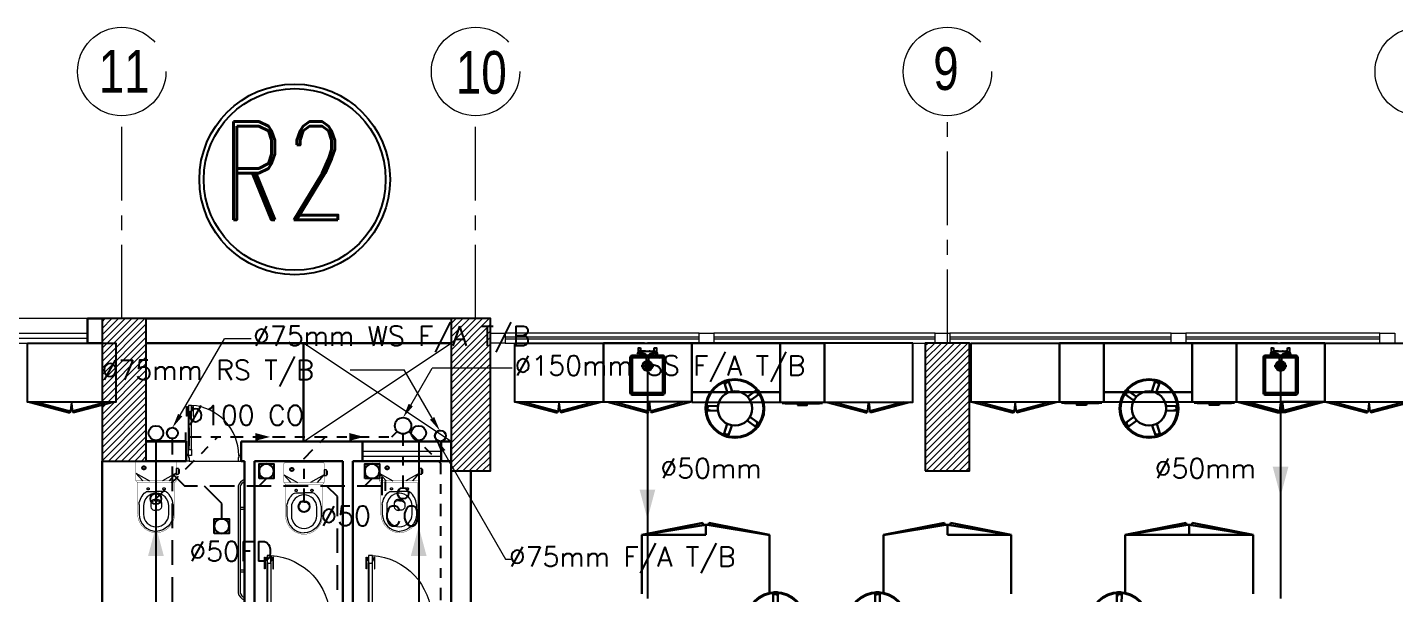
# Model space of a CAD drawing. Extents: x 787 to 1019, y 199 to 803.
# Drawn here: x 863.07 to 876.98, y 761.74 to 767.5 of the extents above; entities that cross this region are included whole.
import ezdxf

# ---------------------------------------------------------------- set-up
doc = ezdxf.new("R2010")
doc.units = 0
doc.header["$MEASUREMENT"] = 0
for name, pattern in [('ACAD_ISO02W100', [15, 12, -3]), ('CENTERX2', [4, 2.5, -0.5, 0.5, -0.5]), ('DASHDOT', [25.4, 12.7, -6.35, 0, -6.35]), ('DASHED', [19.05, 12.7, -6.35]), ('DASHED2', [0.375, 0.25, -0.125])]:
    doc.linetypes.add(name, pattern=pattern)
doc.layers.get('0').update_dxf_attribs({"color": 252, "linetype": 'CONTINUOUS', "lineweight": 30})
for name, color, linetype in [('-FUR', 252, 'CONTINUOUS'), ('LAB-DR', 2, 'CONTINUOUS'), ('P-SOIL', 6, 'DASHDOT'), ('P-WASTE', 180, 'DASHED2'), ('PLUM', 2, 'CONTINUOUS'), ('SAN', 252, 'CONTINUOUS')]:
    doc.layers.add(name, color=color, linetype=linetype)
for name, color, linetype, lineweight in [('axis', 252, 'CENTERX2', 5), ('Column', 252, 'CONTINUOUS', 25), ('DOOR', 252, 'CONTINUOUS', 9), ('elev', 252, 'CONTINUOUS', 9), ('Elevation', 252, 'CONTINUOUS', 18), ('Furn', 252, 'CONTINUOUS', 9), ('hatch', 252, 'CONTINUOUS', 9), ('LIGHT 2', 252, 'CONTINUOUS', 9), ('P-LINE', 5, 'CONTINUOUS', 20), ('P-TEXT', 1, 'CONTINUOUS', 25), ('txt in circle', 252, 'CONTINUOUS', 13), ('Wall', 252, 'CONTINUOUS', 30), ('WINDOW', 252, 'CONTINUOUS', 5)]:
    doc.layers.add(name, color=color, linetype=linetype, lineweight=lineweight)
doc.styles.add('ROM', font='romans.shx', dxfattribs={"height": 3})
doc.styles.add('ROMANC', font='romand.shx')
doc.styles.add('SOSA2', font='SOSA.shx', dxfattribs={"width": 0.8})
pattern_1 = [(45, (1086.388893, 427.165018), (-0.0336759605, 0.0336759605), [])]

# ---------------------------------------------------------------- blocks, each defined once
blk = doc.blocks.new('A$C5C187BFD')
at = {"layer": 'Furn'}
for points in [[(0.0335, 0.1794), (0.0584, 0.1794), (0.0584, 0.1897), (0.0335, 0.1897)], [(0.0384, 0.1897), (0.0541, 0.1897), (0.0541, 0.1934), (0.0384, 0.1934)]]:
    blk.add_lwpolyline(points, close=True, dxfattribs=at)
at = {"layer": 'Furn', "const_width": 0.0014}
for points in [[(0.0978, 0.09), (0.0978, 0.1719), (0.0887, 0.1794), (0.0074, 0.1794, 0.463455), (0.0007, 0.1715), (0.0007, 0.09)], [(0.0978, 0.1719), (0.2367, 0.1719, -0.40227), (0.3187, 0.09)], [(0.0978, 0.09), (0.0978, 0.0082), (0.0887, 0.0007), (0.0074, 0.0007, -0.463455), (0.0007, 0.0086), (0.0007, 0.09)], [(0.0978, 0.0082), (0.2367, 0.0082, 0.40227), (0.3187, 0.09)]]:
    blk.add_lwpolyline(points, format="xyb", dxfattribs=at)
at = {"layer": 'Furn'}
for points in [[(0.0887, 0.1491), (0.0547, 0.1794), (0.0887, 0.1188)], [(0.0887, 0.031), (0.0547, 0.0007), (0.0887, 0.0613)], [(0.1962, 0.1139), (0.1962, 0.114)], [(0.1962, 0.0662), (0.1962, 0.0661)]]:
    blk.add_lwpolyline(points, dxfattribs=at)
at = {"layer": 'Furn', "const_width": 0.0014}
for points in [[(0.0887, 0.1794), (0.0887, 0.09)], [(0.0887, 0.0007), (0.0887, 0.09)]]:
    blk.add_lwpolyline(points, dxfattribs=at)
at = {"layer": 'Furn'}
for points in [[(0.1933, 0.1658, 0.198896), (0.1382, 0.1363, 0.197766), (0.1352, 0.1272), (0.1352, 0.09)], [(0.1933, 0.1658), (0.2366, 0.1658, -0.402045), (0.3125, 0.0899)], [(0.1933, 0.0143, -0.198896), (0.1382, 0.0438, -0.197766), (0.1352, 0.0529), (0.1352, 0.09)], [(0.1717, 0.09), (0.1717, 0.0991, -0.300542), (0.1858, 0.1136), (0.2044, 0.1136, -0.297055), (0.2185, 0.1002), (0.2185, 0.09)], [(0.1717, 0.09), (0.1717, 0.081, 0.300542), (0.1858, 0.0665), (0.2044, 0.0665, 0.297055), (0.2185, 0.0798), (0.2185, 0.09)], [(0.1769, 0.09), (0.1769, 0.0987, -0.279178), (0.1895, 0.1136, -1.386683)], [(0.1769, 0.09), (0.1769, 0.0813, 0.279178), (0.1895, 0.0665, 1.386683)], [(0.1933, 0.0143), (0.2366, 0.0143, 0.402045), (0.3125, 0.0902)]]:
    blk.add_lwpolyline(points, format="xyb", dxfattribs=at)
blk.add_lwpolyline([(0.2, 0.0338), (0.2362, 0.0338, 1), (0.2362, 0.1462), (0.2, 0.1462, 1)], format="xyb", close=True, dxfattribs=at)
at = {"layer": 'Furn', "linetype": 'DASHED2'}
for centre, radius in [((0.1241, 0.1251), 0.00494), ((0.0312, 0.0358), 0.00853), ((0.0312, 0.0358), 0.00538), ((0.1241, 0.055), 0.00494)]:
    blk.add_circle(centre, radius, dxfattribs=at)
blk = doc.blocks.new('d5')
at = {"layer": 'DOOR', "color": 252}
for p, q in [((94.413, -72.622), (94.413, -72.062)), ((94.417, -72.062), (94.417, -72.622)), ((94.454, -72.062), (94.454, -72.622)), ((94.458, -72.622), (94.458, -72.062)), ((94.449, -72.786), (93.738, -72.786))]:
    blk.add_line(p, q, dxfattribs=at)
for points in [[(94.391, -72.133), (94.384, -72.133), (94.384, -71.995), (94.391, -71.995)], [(94.4, -72.009), (94.395, -72.009), (94.395, -72.025), (94.4, -72.025)], [(94.454, -72.057), (94.454, -72.066), (94.417, -72.066), (94.417, -72.057), (94.414, -72.057), (94.414, -71.977), (94.414, -71.977), (94.458, -71.977), (94.458, -72.057)], [(94.471, -72.009), (94.476, -72.009), (94.476, -72.025), (94.471, -72.025)], [(94.481, -72.133), (94.487, -72.133), (94.487, -71.995), (94.481, -71.995)], [(94.454, -72.626), (94.454, -72.617), (94.417, -72.617), (94.417, -72.626), (94.414, -72.626), (94.414, -72.706), (94.414, -72.706), (94.458, -72.706), (94.458, -72.626)], [(93.694, -72.786), (93.694, -72.706), (93.729, -72.706), (93.729, -72.736), (93.738, -72.736), (93.738, -72.786)], [(94.494, -72.786), (94.494, -72.706), (94.458, -72.706), (94.458, -72.736), (94.449, -72.736), (94.449, -72.786)]]:
    blk.add_lwpolyline(points, close=True, dxfattribs=at)
for points in [[(94.391, -72.01, -1), (94.395, -72.01), (94.395, -72.01), (94.395, -72.025), (94.395, -72.025, -1), (94.391, -72.025), (94.391, -72.025)], [(94.481, -72.01, 1), (94.476, -72.01), (94.476, -72.01), (94.476, -72.025), (94.476, -72.025, 1), (94.481, -72.025), (94.481, -72.025)], [(94.417, -72.066), (94.417, -72.066, -1), (94.417, -72.058)], [(94.454, -72.066), (94.454, -72.066, 1), (94.454, -72.058)], [(94.417, -72.618), (94.417, -72.618, 1), (94.417, -72.626)], [(94.454, -72.618), (94.454, -72.618, -1), (94.454, -72.626)]]:
    blk.add_lwpolyline(points, format="xyb", close=True, dxfattribs=at)
for points in [[(94.405, -72.031), (94.4, -72.031), (94.4, -72.004), (94.405, -72.004)], [(94.414, -72.039), (94.405, -72.039), (94.405, -71.995), (94.414, -71.995)], [(94.458, -72.039), (94.467, -72.039), (94.467, -71.995), (94.458, -71.995)], [(94.467, -72.031), (94.471, -72.031), (94.471, -72.004), (94.467, -72.004)]]:
    blk.add_lwpolyline(points, dxfattribs=at)
blk.add_circle((94.467, -72.697), 0.00889, dxfattribs=at)
blk.add_arc((94.459, -72.706), 0.73, 93.6023, 180, dxfattribs=at)
blk = doc.blocks.new('ggggg')
at = {"color": 251}
for p, q in [((799.72, 183.152), (799.685, 183.26)), ((799.717, 183.284), (799.691, 183.275)), ((799.765, 183.167), (799.73, 183.277)), ((799.923, 183.118), (800.014, 183.185)), ((799.951, 183.08), (800.045, 183.147)), ((800.047, 183.161), (800.031, 183.184)), ((799.499, 183.008), (799.499, 182.98)), ((799.624, 183.017), (799.509, 183.018)), ((799.625, 182.97), (799.512, 182.969)), ((799.724, 182.837), (799.688, 182.727)), ((799.769, 182.823), (799.734, 182.715)), ((799.926, 182.876), (800.019, 182.808)), ((799.953, 182.914), (800.045, 182.848)), ((800.033, 182.81), (800.049, 182.832)), ((799.694, 182.715), (799.72, 182.706))]:
    blk.add_line(p, q, dxfattribs=at)
at = {"color": 252, "ltscale": 0.05}
for radius in [0.299, 0.29]:
    blk.add_circle((799.798, 182.995), radius, dxfattribs=at)
blk.add_circle((799.798, 182.995), 0.175)
at = {"color": 251}
for centre, radius, start, end in [((799.697, 183.263), 0.0131, 118.2796, 196.346), ((799.717, 183.236), 0.025, 6.8248, 175.0651), ((799.72, 183.274), 0.01, 18.2089, 108.2089), ((800.001, 183.147), 0.025, 294.8248, 103.0651), ((800.022, 183.174), 0.0131, 46.2796, 124.346), ((800.039, 183.155), 0.01, 306.2089, 36.2089), ((799.509, 183.008), 0.01, 90.2089, 180.2089), ((799.512, 182.982), 0.0131, 190.2796, 268.346), ((799.544, 182.992), 0.025, 78.8248, 247.0651), ((800.005, 182.849), 0.025, 222.8248, 31.0651), ((800.025, 182.816), 0.01, 234.2089, 324.2089), ((800.037, 182.838), 0.0131, 334.2796, 52.346), ((799.697, 182.724), 0.01, 162.2089, 252.2089), ((799.722, 182.753), 0.025, 150.8248, 319.0651), ((799.722, 182.719), 0.0131, 262.2796, 340.346)]:
    blk.add_arc(centre, radius, start, end, dxfattribs=at)
blk = doc.blocks.new('5')
at = {"layer": '-FUR', "linetype": 'ACAD_ISO02W100'}
for p, q in [((41999.789, -66320.448), (42000.689, -66320.448)), ((41999.809, -66321.048), (42000.222, -66321.159)), ((41999.886, -66321.048), (42000.227, -66321.139)), ((42000.591, -66321.048), (42000.25, -66321.139)), ((42000.669, -66321.048), (42000.255, -66321.159)), ((42000.227, -66321.139), (42000.222, -66321.159)), ((42000.25, -66321.139), (42000.255, -66321.159))]:
    blk.add_line(p, q, dxfattribs=at)
at = {"layer": '-FUR'}
blk.add_lwpolyline([(41999.789, -66320.448), (42000.689, -66320.448), (42000.689, -66321.048), (41999.789, -66321.048)], close=True, dxfattribs=at)
at = {"layer": '-FUR', "linetype": 'ACAD_ISO02W100'}
for centre, start, end in [((42001.754, -66321.281), 171.2611, 174.7069), ((41998.723, -66321.281), 5.2931, 8.7389)]:
    blk.add_arc(centre, 1.533, start, end, dxfattribs=at)
blk = doc.blocks.new('3')
at = {"layer": '-FUR', "color": 252, "linetype": 'ACAD_ISO02W100'}
blk.add_line((41990.019, -66320.48), (41990.469, -66320.48), dxfattribs=at)
at = {"layer": '-FUR', "color": 252}
for p, q in [((41990.039, -66321.09), (41990.449, -66321.09)), ((41990.069, -66321.095), (41990.419, -66321.095))]:
    blk.add_line(p, q, dxfattribs=at)
for points in [[(41990.019, -66321.08), (41990.469, -66321.08), (41990.469, -66320.48), (41990.019, -66320.48)], [(41990.194, -66321.11), (41990.294, -66321.11), (41990.294, -66321.1), (41990.194, -66321.1)]]:
    blk.add_lwpolyline(points, close=True, dxfattribs=at)
blk = doc.blocks.new('ba7es')
at = {"layer": '-FUR', "linetype": 'ACAD_ISO02W100'}
blk.add_line((1323.89, 576.658), (1322.99, 576.658), dxfattribs=at)
for p, q in [((1323.89, 577.258), (1322.99, 577.258)), ((1322.99, 577.258), (1322.99, 576.658)), ((1323.89, 576.658), (1323.89, 577.258)), ((1322.99, 576.658), (1322.99, 576.758)), ((1322.99, 576.758), (1323.89, 576.758))]:
    blk.add_line(p, q)
blk = doc.blocks.new('YY5Y5')
at = {"layer": 'SAN', "color": 252}
for p, q in [((433.8, 542), (433.8, 538.6)), ((435.7, 542.4), (434.2, 542.4)), ((435.7, 540.6), (435.7, 542.4)), ((447.2, 542.4), (447.2, 540.6)), ((448.7, 542.4), (447.2, 542.4)), ((449.1, 538.6), (449.1, 542)), ((434.2, 537.6), (433.7, 538)), ((434.2, 536.1), (433.7, 535.7)), ((435.6, 537.6), (436, 538)), ((435.6, 536.1), (436, 535.7)), ((446.2, 539.6), (436.7, 539.6)), ((436.7, 537.6), (438.2, 537.6)), ((440.5, 535.4), (440.5, 528.7)), ((442.4, 528.7), (442.4, 535.4)), ((443, 539.6), (446.2, 539.6)), ((444.7, 537.6), (446.2, 537.6)), ((447.3, 537.6), (446.9, 538)), ((447.3, 536.1), (446.9, 535.7)), ((448.7, 537.6), (449.2, 538)), ((448.7, 536.1), (449.2, 535.7)), ((440.9, 528.4), (442, 528.4))]:
    blk.add_line(p, q, dxfattribs=at)
at = {"layer": 'SAN', "color": 252, "linetype": 'Continuous'}
blk.add_line((439.2, 539.6), (439.9, 539.6), dxfattribs=at)
at = {"layer": 'SAN', "color": 252, "linetype": 'DASHED'}
for points in [[(441.4, 532.4), (441.4, 521.6)], [(436.1, 527), (446.8, 527)]]:
    blk.add_lwpolyline(points, dxfattribs=at)
at = {"layer": 'SAN', "color": 252}
for centre, radius in [((434.9, 536.9), 2), ((434.9, 536.9), 1), ((434.9, 536.9), 0.8), ((448, 536.9), 2), ((448, 536.9), 1), ((448, 536.9), 0.8)]:
    blk.add_circle(centre, radius, dxfattribs=at)
for centre, radius, start, end in [((434.2, 542), 0.375, 90, 180), ((436.7, 540.6), 1, 180, 270), ((446.2, 540.6), 1, 270, 0), ((448.7, 542), 0.375, 0, 90), ((438.2, 535.4), 2.25, 0, 90), ((441.4, 527), 2.86, 109.4319, 70.5681), ((441.4, 527), 2.08, 117.2765, 62.7235), ((444.7, 535.4), 2.25, 90, 180), ((440.9, 528.7), 0.375, 180, 270), ((442, 528.7), 0.375, 270, 360)]:
    blk.add_arc(centre, radius, start, end, dxfattribs=at)
blk = doc.blocks.new('fd')
at = {"layer": '-FUR'}
for p, q in [((1322.478, 577.206), (1322.06, 577.206)), ((1322.478, 577.206), (1322.96, 577.206)), ((1322.06, 576.606), (1322.51, 576.606)), ((1322.96, 576.606), (1322.51, 576.606))]:
    blk.add_line(p, q, dxfattribs=at)
at = {"layer": '-FUR', "linetype": 'ACAD_ISO02W100'}
for p, q in [((1322.06, 577.206), (1322.51, 577.206)), ((1322.96, 577.206), (1322.51, 577.206)), ((1322.1, 576.606), (1322.513, 576.495)), ((1322.177, 576.606), (1322.518, 576.514)), ((1322.882, 576.606), (1322.541, 576.514)), ((1322.96, 576.606), (1322.546, 576.495)), ((1322.518, 576.514), (1322.513, 576.495)), ((1322.541, 576.514), (1322.546, 576.495))]:
    blk.add_line(p, q, dxfattribs=at)
for centre, start, end in [((1324.045, 576.373), 171.2611, 174.7069), ((1321.014, 576.373), 5.2931, 8.7389)]:
    blk.add_arc(centre, 1.533, start, end, dxfattribs=at)
for p, q in [((1322.06, 577.206), (1322.06, 576.606)), ((1322.96, 577.206), (1322.96, 576.606))]:
    blk.add_line(p, q)
blk.add_lwpolyline([(1322.664, 576.679), (1322.354, 576.679, -0.414214), (1322.334, 576.699), (1322.334, 577.059, -0.414214), (1322.354, 577.079), (1322.664, 577.079, -0.414214), (1322.684, 577.059), (1322.684, 576.699, -0.414214)], format="xyb", close=True)
blk.add_lwpolyline([(1322.664, 576.679), (1322.354, 576.679, -0.414214), (1322.334, 576.699), (1322.334, 577.059, -0.414214), (1322.354, 577.079), (1322.664, 577.079, -0.414214), (1322.684, 577.059), (1322.684, 576.699, -0.414214)], format="xyb", close=True)
blk.add_lwpolyline([(1322.664, 576.699), (1322.354, 576.699), (1322.354, 577.059), (1322.664, 577.059)], close=True)
at = {"extrusion": (0, 0, -1), "xscale": 0.0121000000000322, "yscale": 0.0121000000000322, "zscale": -0.0121}
blk.add_blockref('YY5Y5', (-1327.85, 570.595), dxfattribs=at)
blk = doc.blocks.new('juy')
blk.add_line((1322.96, 577.206), (1322.96, 576.606))
blk.add_blockref('fd', (0, 0))
blk = doc.blocks.new('FD1')
at = {"layer": 'PLUM', "color": 1}
blk.add_lwpolyline([(-100, 100), (-100, -100), (100, -100), (100, 100)], close=True, dxfattribs=at)
blk.add_circle((0, 0), 100, dxfattribs=at)
blk = doc.blocks.new('A$C558C4227')
at = {"layer": 'PLUM'}
for p, q in [((0.092, 0), (-0.092, 0)), ((0.046, -0.033), (-0.046, -0.033))]:
    blk.add_line(p, q, dxfattribs=at)

msp = doc.modelspace()

# ---------------------------------------------------------------- hatches: boundary and pattern name
at = {"layer": 'hatch'}
h = msp.add_hatch(dxfattribs=at)
h.set_pattern_fill('ANSI31', color=252, scale=0.015, style=0)
h.set_pattern_definition(pattern_1)
h.paths.add_polyline_path([(863.832, 763.087), (864.282, 763.087), (864.282, 764.537), (863.832, 764.537)])
h = msp.add_hatch(dxfattribs=at)
h.set_pattern_fill('ANSI31', color=252, scale=0.015, style=0)
h.set_pattern_definition(pattern_1)
h.paths.add_polyline_path([(867.382, 762.987), (867.782, 762.987), (867.782, 764.537), (867.382, 764.537)])
h = msp.add_hatch(dxfattribs=at)
h.set_pattern_fill('ANSI31', color=252, scale=0.015, style=0)
h.set_pattern_definition(pattern_1)
h.paths.add_polyline_path([(872.207, 762.987), (872.657, 762.987), (872.657, 764.287), (872.207, 764.287)])

# ---------------------------------------------------------------- linework, layer by layer
for p, q in [((869.323, 762.337), (869.943, 762.457)), ((869.343, 762.337), (869.973, 762.437)), ((869.943, 762.437), (869.943, 762.457)), ((869.973, 762.437), (869.943, 762.437)), ((869.973, 762.337), (869.973, 762.437)), ((869.973, 762.437), (870.003, 762.437)), ((870.603, 762.337), (869.988, 762.437)), ((870.003, 762.437), (870.003, 762.457)), ((870.623, 762.337), (870.003, 762.457)), ((871.782, 762.337), (872.402, 762.457)), ((871.802, 762.337), (872.417, 762.437)), ((872.402, 762.437), (872.402, 762.457)), ((872.432, 762.437), (872.402, 762.437)), ((872.432, 762.337), (872.432, 762.437)), ((872.432, 762.437), (872.462, 762.437)), ((873.062, 762.337), (872.432, 762.437)), ((872.462, 762.437), (872.462, 762.457)), ((873.082, 762.337), (872.462, 762.457)), ((874.241, 762.337), (874.861, 762.457)), ((874.261, 762.337), (874.876, 762.437)), ((874.861, 762.437), (874.861, 762.457)), ((874.891, 762.437), (874.861, 762.437)), ((874.891, 762.337), (874.891, 762.437)), ((874.891, 762.437), (874.921, 762.437)), ((875.521, 762.337), (874.891, 762.437)), ((874.921, 762.437), (874.921, 762.457)), ((875.541, 762.337), (874.921, 762.457)), ((869.323, 761.737), (869.323, 762.337)), ((869.323, 762.337), (869.973, 762.337)), ((869.323, 762.337), (869.343, 762.337)), ((870.623, 762.337), (870.603, 762.337)), ((870.623, 762.337), (870.623, 761.737)), ((871.782, 762.337), (871.782, 761.737)), ((871.782, 762.337), (871.802, 762.337)), ((873.082, 762.337), (872.432, 762.337)), ((873.082, 762.337), (873.062, 762.337)), ((873.082, 761.737), (873.082, 762.337)), ((875.541, 762.337), (874.241, 762.337)), ((874.241, 762.337), (874.241, 761.737)), ((874.241, 762.337), (874.261, 762.337)), ((875.541, 762.337), (874.891, 762.337)), ((875.541, 762.337), (875.521, 762.337)), ((875.541, 761.737), (875.541, 762.337))]:
    msp.add_line(p, q)
at = {"layer": 'axis', "color": 0, "ltscale": 0.3}
for p, q in [((864.032, 764.537), (864.032, 766.601)), ((867.632, 764.537), (867.632, 766.601)), ((872.432, 764.287), (872.432, 766.601))]:
    msp.add_line(p, q, dxfattribs=at)
at = {"layer": 'axis', "color": 0}
for centre in [(864.032, 767.051), (867.632, 767.051), (872.432, 767.051), (877.232, 767.051)]:
    msp.add_circle(centre, 0.45, dxfattribs=at)
at = {"layer": 'Column', "color": 252}
for points in [[(863.832, 763.087), (864.282, 763.087), (864.282, 764.537), (863.832, 764.537)], [(863.832, 763.087), (864.282, 763.087), (864.282, 764.537), (863.832, 764.537)], [(867.382, 762.987), (867.782, 762.987), (867.782, 764.537), (867.382, 764.537)], [(867.382, 762.987), (867.782, 762.987), (867.782, 764.537), (867.382, 764.537)], [(872.207, 762.987), (872.657, 762.987), (872.657, 764.287), (872.207, 764.287)]]:
    msp.add_lwpolyline(points, close=True, dxfattribs=at)
at = {"layer": 'DOOR', "color": 252}
for p, q in [((864.711, 763.202), (864.711, 763.594)), ((864.714, 763.594), (864.714, 763.202)), ((864.74, 763.594), (864.74, 763.202)), ((864.743, 763.202), (864.743, 763.594)), ((864.718, 763.087), (865.216, 763.087))]:
    msp.add_line(p, q, dxfattribs=at)
for points in [[(864.696, 763.544), (864.691, 763.544), (864.691, 763.641), (864.696, 763.641)], [(864.702, 763.631), (864.699, 763.631), (864.699, 763.619), (864.702, 763.619)], [(864.714, 763.597), (864.714, 763.591), (864.74, 763.591), (864.74, 763.597), (864.743, 763.597), (864.743, 763.653), (864.743, 763.653), (864.712, 763.653), (864.712, 763.597)], [(864.752, 763.631), (864.756, 763.631), (864.756, 763.619), (864.752, 763.619)], [(864.759, 763.544), (864.763, 763.544), (864.763, 763.641), (864.759, 763.641)], [(864.687, 763.087), (864.687, 763.143), (864.712, 763.143), (864.712, 763.122), (864.718, 763.122), (864.718, 763.087)], [(864.714, 763.199), (864.714, 763.205), (864.74, 763.205), (864.74, 763.199), (864.743, 763.199), (864.743, 763.143), (864.743, 763.143), (864.712, 763.143), (864.712, 763.199)], [(865.247, 763.087), (865.247, 763.143), (865.222, 763.143), (865.222, 763.122), (865.216, 763.122), (865.216, 763.087)]]:
    msp.add_lwpolyline(points, close=True, dxfattribs=at)
for points in [[(864.696, 763.631, -1), (864.699, 763.631), (864.699, 763.631), (864.699, 763.62), (864.699, 763.62, -1), (864.696, 763.62), (864.696, 763.62)], [(864.714, 763.591), (864.714, 763.591, -1), (864.714, 763.597)], [(864.74, 763.591), (864.74, 763.591, 1), (864.74, 763.597)], [(864.759, 763.631, 1), (864.756, 763.631), (864.756, 763.631), (864.756, 763.62), (864.756, 763.62, 1), (864.759, 763.62), (864.759, 763.62)], [(864.714, 763.205), (864.714, 763.205, 1), (864.714, 763.199)], [(864.74, 763.205), (864.74, 763.205, -1), (864.74, 763.199)]]:
    msp.add_lwpolyline(points, format="xyb", close=True, dxfattribs=at)
for points in [[(864.705, 763.615), (864.702, 763.615), (864.702, 763.635), (864.705, 763.635)], [(864.712, 763.61), (864.705, 763.61), (864.705, 763.641), (864.712, 763.641)], [(864.743, 763.61), (864.749, 763.61), (864.749, 763.641), (864.743, 763.641)], [(864.749, 763.615), (864.752, 763.615), (864.752, 763.635), (864.749, 763.635)]]:
    msp.add_lwpolyline(points, dxfattribs=at)
msp.add_circle((864.705, 763.149), 0.00622, dxfattribs=at)
msp.add_arc((864.711, 763.143), 0.511, 360, 86.3977, dxfattribs=at)
at = {"layer": 'elev', "color": 252, "linetype": 'Continuous'}
for points in [[(867.782, 764.387), (867.932, 764.387), (867.932, 764.287), (867.782, 764.287)], [(869.907, 764.387), (870.057, 764.387), (870.057, 764.287), (869.907, 764.287)], [(872.307, 764.387), (872.457, 764.387), (872.457, 764.287), (872.307, 764.287)], [(874.707, 764.387), (874.857, 764.387), (874.857, 764.287), (874.707, 764.287)], [(876.832, 764.387), (876.985, 764.387), (876.985, 764.287), (876.832, 764.287)]]:
    msp.add_lwpolyline(points, close=True, dxfattribs=at)
at = {"layer": 'Elevation', "color": 252, "linetype": 'Continuous'}
msp.add_line((863.682, 764.537), (857.082, 764.537), dxfattribs=at)
at = {"layer": 'Elevation', "color": 252}
msp.add_line((866.482, 763.287), (867.282, 763.287), dxfattribs=at)
at = {"layer": 'Furn', "color": 252}
for p, q in [((865.217, 762.83), (865.217, 761.746)), ((865.237, 762.828), (865.237, 761.748)), ((865.237, 762.617), (865.282, 762.617)), ((865.237, 762.597), (865.282, 762.597)), ((865.237, 761.979), (865.282, 761.979)), ((865.237, 761.959), (865.282, 761.959))]:
    msp.add_line(p, q, dxfattribs=at)
for centre, radius, start, end in [((865.306, 762.81), 0.091, 105.1802, 166.752), ((865.306, 762.81), 0.071, 109.6122, 164.9915), ((865.306, 761.763), 0.091, 191.0679, 254.3436), ((865.306, 761.763), 0.071, 192.5363, 249.7618)]:
    msp.add_arc(centre, radius, start, end, dxfattribs=at)
at = {"layer": 'hatch', "color": 252}
for p, q in [((865.882, 763.287), (867.382, 764.287)), ((867.382, 763.287), (865.882, 764.287))]:
    msp.add_line(p, q, dxfattribs=at)
at = {"layer": 'LAB-DR', "linetype": 'Continuous'}
for p, q in [((869.38, 764.053), (869.38, 761.687)), ((875.821, 764.053), (875.821, 761.687)), ((864.38, 763.296), (864.38, 761.278)), ((867.053, 763.296), (867.053, 761.278))]:
    msp.add_line(p, q, dxfattribs=at)
for centre, radius in [((869.38, 764.053), 0.05), ((875.821, 764.053), 0.05), ((864.38, 763.371), 0.075), ((867.053, 763.371), 0.075)]:
    msp.add_circle(centre, radius, dxfattribs=at)
at = {"layer": 'P-LINE', "color": 34}
for p, q in [((864.627, 763.554), (865.076, 764.332)), ((865.349, 764.332), (865.076, 764.332)), ((866.355, 764.014), (866.905, 764.014)), ((867.19, 763.522), (866.905, 764.014)), ((866.973, 763.657), (867.189, 764.031)), ((868.003, 764.031), (867.189, 764.031)), ((867.303, 763.186), (867.937, 762.089)), ((867.937, 762.089), (867.989, 762.089))]:
    msp.add_line(p, q, dxfattribs=at)
for points in [[(866.994, 763.644), (866.951, 763.67), (866.894, 763.529)], [(864.648, 763.541), (864.605, 763.567), (864.548, 763.426)], [(867.168, 763.508), (867.211, 763.535), (867.269, 763.394)], [(867.325, 763.199), (867.282, 763.173), (867.224, 763.313)]]:
    msp.add_solid(points, dxfattribs=at)
at = {"layer": 'P-LINE', "color": 1}
for points in [[(865.39, 763.372), (865.39, 763.292), (865.54, 763.332)], [(866.347, 763.372), (866.347, 763.292), (866.497, 763.332)], [(875.901, 763.029), (875.741, 763.029), (875.821, 762.729)], [(869.46, 762.797), (869.3, 762.797), (869.38, 762.497)], [(864.46, 762.121), (864.3, 762.121), (864.38, 762.421)], [(867.133, 762.121), (866.973, 762.121), (867.053, 762.421)]]:
    msp.add_solid(points, dxfattribs=at)
at = {"layer": 'P-SOIL', "ltscale": 0.01}
for p, q in [((866.779, 763.332), (866.834, 763.388)), ((866.953, 763.387), (867.279, 763.061)), ((864.379, 762.703), (865.009, 763.332)), ((864.713, 763.332), (866.779, 763.332)), ((865.887, 763.114), (866.106, 763.332)), ((866.894, 762.814), (866.894, 763.363)), ((865.887, 762.679), (865.887, 763.114)), ((867.279, 758.682), (867.279, 763.061))]:
    msp.add_line(p, q, dxfattribs=at)
at = {"layer": 'P-TEXT', "color": 41}
for radius in [0.97, 0.925]:
    msp.add_circle((865.792, 765.953), radius, dxfattribs=at)
at = {"layer": 'P-WASTE'}
for p, q in [((864.548, 753.78), (864.548, 763.315)), ((864.548, 762.956), (864.673, 762.831)), ((866.678, 762.831), (864.673, 762.831)), ((865.049, 762.656), (864.874, 762.831)), ((865.504, 762.908), (865.427, 762.831)), ((866.226, 757.651), (866.226, 762.726)), ((865.049, 762.5), (865.049, 762.656))]:
    msp.add_line(p, q, dxfattribs=at)
at = {"layer": 'P-WASTE', "linetype": 'Continuous'}
for p, q in [((866.226, 762.726), (866.12, 762.831)), ((866.579, 762.908), (866.502, 762.831))]:
    msp.add_line(p, q, dxfattribs=at)
at = {"layer": 'PLUM', "color": 3}
for centre, radius in [((866.894, 763.446), 0.0834), ((864.548, 763.371), 0.0556), ((867.273, 763.343), 0.0556), ((867.275, 763.343), 0.0556), ((864.379, 762.703), 0.0556), ((866.894, 762.758), 0.0556), ((865.887, 762.623), 0.0556)]:
    msp.add_circle(centre, radius, dxfattribs=at)
at = {"layer": 'Wall', "color": 252, "linetype": 'Continuous'}
for p, q in [((863.832, 764.537), (863.682, 764.537)), ((863.682, 764.287), (863.682, 764.537)), ((863.832, 764.537), (863.682, 764.537)), ((863.682, 764.287), (863.682, 764.537)), ((863.682, 764.537), (863.682, 764.287)), ((867.382, 764.537), (864.282, 764.537)), ((867.382, 764.537), (864.282, 764.537)), ((867.382, 764.537), (864.282, 764.537)), ((863.682, 764.287), (863.832, 764.287)), ((864.282, 764.287), (867.382, 764.287)), ((864.282, 764.287), (867.382, 764.287)), ((864.282, 764.287), (867.382, 764.287)), ((865.882, 763.287), (865.882, 764.287)), ((864.687, 763.288), (864.282, 763.288)), ((864.282, 763.287), (864.687, 763.287)), ((864.687, 763.087), (864.687, 763.288)), ((865.247, 763.287), (867.382, 763.287)), ((865.247, 763.087), (865.247, 763.287)), ((866.482, 763.287), (866.482, 763.087)), ((866.482, 763.287), (866.482, 763.087)), ((867.282, 763.287), (867.282, 763.087)), ((864.687, 763.087), (864.282, 763.087)), ((865.282, 763.087), (865.247, 763.087)), ((865.282, 761.487), (865.282, 763.087)), ((865.382, 761.487), (865.382, 763.087)), ((866.282, 763.087), (865.382, 763.087)), ((866.282, 761.487), (866.282, 763.087)), ((866.382, 761.487), (866.382, 763.087)), ((867.382, 763.087), (866.382, 763.087)), ((867.382, 761.487), (867.382, 763.087))]:
    msp.add_line(p, q, dxfattribs=at)
for points in [[(867.382, 761.687), (867.382, 763.287), (866.432, 763.287)], [(863.832, 756.087), (863.832, 763.087)], [(867.582, 756.087), (867.582, 762.987)]]:
    msp.add_lwpolyline(points, dxfattribs=at)
at = {"layer": 'WINDOW', "color": 252}
for p, q in [((861.882, 764.387), (863.682, 764.387)), ((861.882, 764.337), (863.682, 764.337)), ((861.882, 764.287), (863.682, 764.287)), ((866.482, 763.187), (867.282, 763.187)), ((866.482, 763.137), (867.282, 763.137)), ((866.482, 763.087), (867.282, 763.087))]:
    msp.add_line(p, q, dxfattribs=at)
at = {"layer": 'WINDOW', "color": 252, "linetype": 'Continuous'}
for p, q in [((869.907, 764.387), (867.932, 764.387)), ((872.307, 764.387), (870.057, 764.387)), ((874.707, 764.387), (872.457, 764.387)), ((876.832, 764.387), (874.857, 764.387)), ((869.907, 764.347), (867.932, 764.347)), ((869.907, 764.327), (867.932, 764.327)), ((867.932, 764.287), (872.207, 764.287)), ((872.307, 764.347), (870.057, 764.347)), ((872.307, 764.327), (870.057, 764.327)), ((874.707, 764.347), (872.457, 764.347)), ((874.707, 764.327), (872.457, 764.327)), ((872.582, 764.287), (876.832, 764.287)), ((876.832, 764.347), (874.857, 764.347)), ((876.832, 764.327), (874.857, 764.327))]:
    msp.add_line(p, q, dxfattribs=at)

# ---------------------------------------------------------------- block references
for name, p in [('juy', (-453.128, 187.082)), ('ba7es', (-448.968, 187.029)), ('juy', (-446.688, 187.082))]:
    msp.add_blockref(name, p)
at = {"xscale": -1}
msp.add_blockref('ba7es', (2193.721, 187.029), dxfattribs=at)
for p, rotation in [((70.472, 946.617), 180), ((1054.715, 1561.252), 90), ((1057.174, 1561.252), 90)]:
    msp.add_blockref('ggggg', p, dxfattribs=dict(at, rotation=rotation))
for p, rotation in [((1674.281, 946.617), 180), ((687.69, 1561.252), 270)]:
    msp.add_blockref('ggggg', p, dxfattribs=dict(rotation=rotation))
at = {"layer": 'Furn', "color": 252, "xscale": 2.296550155765288, "yscale": 2.296550155765288, "zscale": 2.296550155765288, "rotation": 270}
for p in [(864.175, 763.089), (865.68, 763.073), (866.65, 763.089)]:
    msp.add_blockref('A$C5C187BFD', p, dxfattribs=at)
at = {"layer": 'LIGHT 2', "color": 252, "xscale": -0.8750000000000531, "yscale": 0.8750000000000531, "zscale": 0.8750000000000531}
for p in [(948.162, 825.105), (949.194, 825.105)]:
    msp.add_blockref('d5', p, dxfattribs=at)
at = {"layer": 'P-WASTE', "xscale": -1, "rotation": 270}
msp.add_blockref('A$C558C4227', (864.713, 763.332), dxfattribs=at)
at = {"layer": 'P-WASTE', "rotation": 90}
msp.add_blockref('A$C558C4227', (866.678, 762.831), dxfattribs=at)
at = {"layer": 'PLUM', "xscale": -0.0007500001192966, "yscale": 0.0007500001788685, "zscale": 0.00075, "rotation": 180}
for p in [(865.504, 762.983), (866.579, 762.983), (865.049, 762.425)]:
    msp.add_blockref('FD1', p, dxfattribs=at)
at = {"layer": 'Wall', "lineweight": 20}
for name, p in [('5', (-41136.717, 67084.735)), ('5', (-41131.757, 67084.735)), ('3', (-41119.288, 67084.767)), ('5', (-41127.117, 67084.735)), ('5', (-41124.417, 67084.735)), ('5', (-41123.517, 67084.735))]:
    msp.add_blockref(name, p, dxfattribs=at)
at = {"layer": 'Wall', "lineweight": 20, "xscale": -1}
for name, p in [('5', (42871.87, 67084.735)), ('3', (42864.041, 67084.767)), ('3', (42865.391, 67084.767))]:
    msp.add_blockref(name, p, dxfattribs=at)

# ---------------------------------------------------------------- texts
at = {"layer": 'P-TEXT', "color": 41, "style": 'ROMANC', "width": 0.75}
msp.add_text('R2', height=1, dxfattribs=at).set_placement((865.042, 765.542))
at = {"layer": 'P-TEXT', "color": 41, "style": 'ROM'}
for s, p in [('%%C75mm WS F/A T/B', (865.368, 764.261)), ('%%C75mm RS T/B', (863.827, 763.913)), ('%%C150mm SS F/A T/B', (868.029, 763.959)), ('%%C100 CO', (864.698, 763.453)), ('%%C50mm', (869.512, 762.913)), ('%%C50mm', (874.541, 762.913)), ('%%C50 CO', (866.053, 762.429)), ('%%C50FD', (864.72, 762.067)), ('%%C75mm F/A T/B', (867.97, 762.013))]:
    msp.add_text(s, height=0.2, dxfattribs=at).set_placement(p)
at = {"layer": 'txt in circle', "color": 0, "ltscale": 0.01, "attachment_point": 5, "style": 'SOSA2'}
for s, insert, char_height in [('9', (872.417, 767.078), 0.435), ('11', (864.057, 767.054), 0.4355), ('10', (867.69, 767.039), 0.4355)]:
    msp.add_mtext(s, dxfattribs=dict(at, insert=insert, char_height=char_height))

doc.saveas('drawing.dxf')
